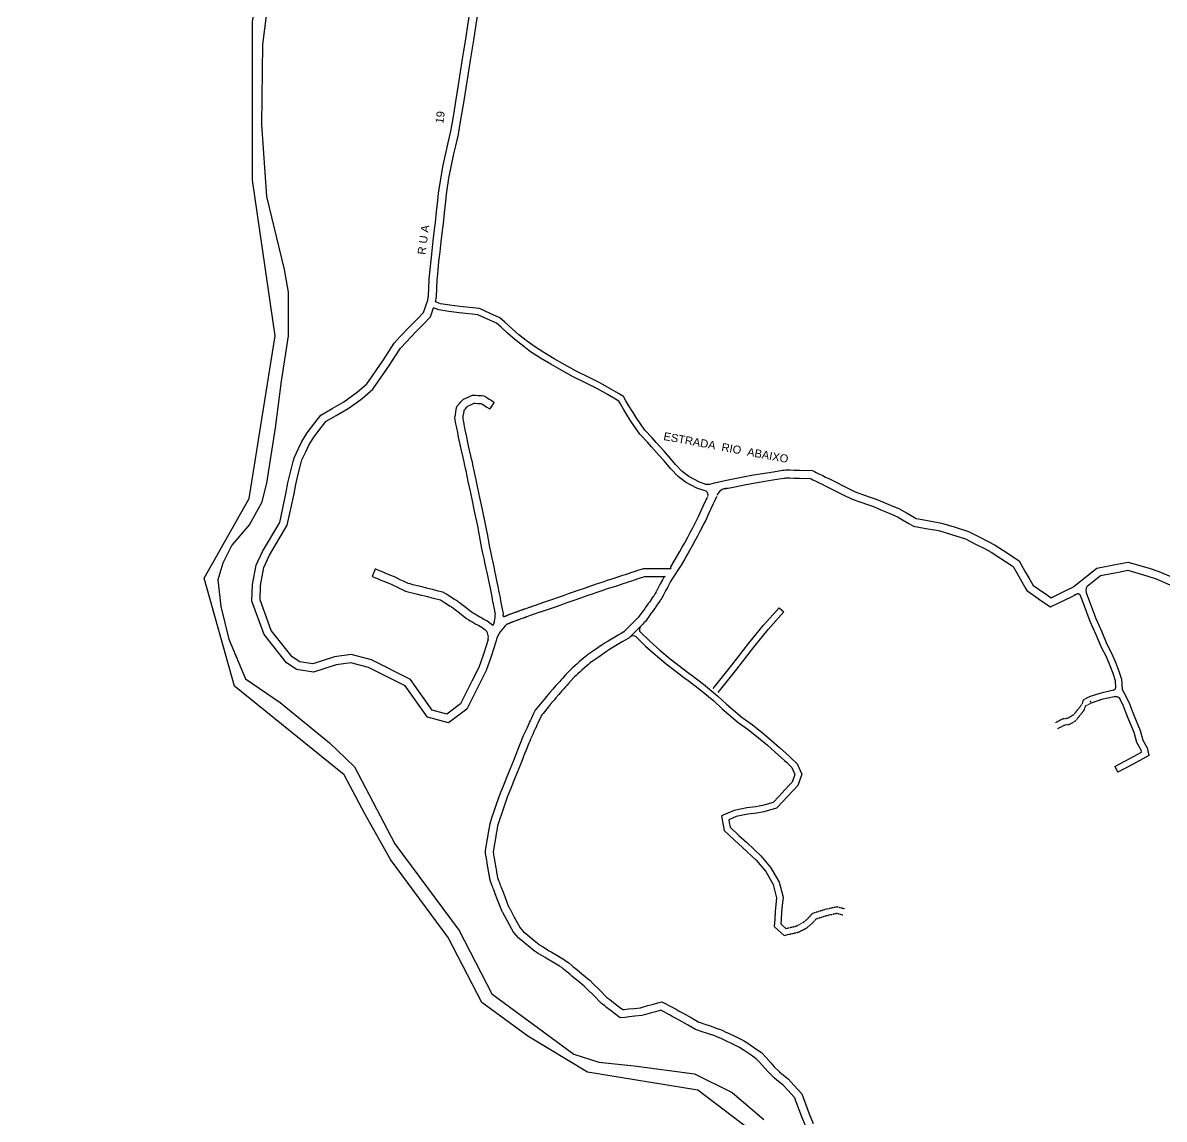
# Model space of a CAD drawing. Header units: millimetres. Extents: x 583 to 26013, y 350 to 21391.
# Drawn here: x 6857 to 8284, y 3850 to 5220 of the extents above; entities that cross this region are included whole.
import ezdxf

# ---------------------------------------------------------------- set-up
doc = ezdxf.new("R2010")
doc.units = ezdxf.units.MM
doc.linetypes.add('HIDDEN', pattern=[0.375, 0.25, -0.125])
doc.layers.add('divisa municipio', color=40, linetype='Continuous')
doc.layers.add('RIOS', color=140, linetype='Continuous')
doc.styles.add('EU', font='arial.ttf', dxfattribs={"height": 10})

msp = doc.modelspace()

# ---------------------------------------------------------------- linework, layer by layer
at = {"color": 0, "linetype": 'Continuous'}
for p, q in [((7446.27416, 4746.13256), (7440.93701, 4737.67591)), ((7297.67665, 4537.65147), (7293.85188, 4528.41182)), ((7802.38657, 4489.35829, -632.41656), (7808.34457, 4484.01954, -632.41656)), ((8221.88761, 4290.65472, -656.51598), (8225.70963, 4283.62676, -656.51598))]:
    msp.add_line(p, q, dxfattribs=at)
for points in [[(7448.27271, 4446.83571), (7442.63856, 4428.19333), (7436.49048, 4410.80833), (7427.57938, 4393.14822), (7420.47101, 4379.0277), (7412.23778, 4362.65299), (7389.42996, 4345.5467), (7362.99401, 4352.39525), (7335.22259, 4391.66723), (7289.36096, 4414.56554), (7267.26196, 4420.52844), (7248.99535, 4418.05484), (7220.70757, 4408.78933), (7199.43758, 4412.15393), (7195.36832, 4414.84617), (7186.98008, 4420.39586), (7159.12363, 4455.73499), (7143.81218, 4497.5729), (7144.52312, 4518.30741), (7148.90383, 4542.42951), (7156.76665, 4559.53338), (7178.45017, 4595.99866), (7186.60751, 4633.69569), (7188.69926, 4645.25332), (7191.72121, 4658.71172), (7195.28047, 4671.85784), (7196.84258, 4677.62752), (7201.99041, 4688.36477), (7206.15414, 4697.04942), (7212.6084, 4708.03466), (7222.41439, 4720.54396), (7229.82711, 4730.00022), (7243.8498, 4738.08803), (7258.4701, 4746.52053), (7269.19825, 4754.4337), (7275.08809, 4758.77809), (7287.27252, 4769.08962), (7293.41136, 4777.80424), (7299.97445, 4787.12112), (7307.17502, 4797.84998), (7314.58116, 4809.52496), (7321.2692, 4820.06792), (7329.06716, 4828.16233), (7341.07852, 4840.63031), (7350.00178, 4849.87579), (7358.18166, 4858.35104), (7363.31495, 4873.7184), (7364.20451, 4879.01224), (7365.21453, 4899.4398), (7366.27069, 4912.22457), (7367.48296, 4923.07873), (7368.85904, 4935.39956), (7370.31722, 4947.91453), (7371.97501, 4961.80031), (7373.03888, 4970.71138), (7374.47572, 4984.02748), (7375.8388, 4998.08678), (7376.75147, 5007.50041), (7379.97136, 5028.00015), (7382.77831, 5042.33922), (7386.29734, 5058.89258), (7388.6383, 5068.82593), (7391.93627, 5082.8201), (7393.79235, 5093.63651), (7395.88058, 5105.80584), (7398.66831, 5122.05151), (7400.62319, 5134.96691), (7403.44053, 5153.58042), (7407.32701, 5177.85871), (7408.13367, 5182.78168), (7410.954, 5199.99378), (7414.07631, 5219.63708), (7416.94532, 5237.68673)], [(7373.04726, 4871.29096), (7374.16336, 4877.93306), (7375.19418, 4898.78105), (7376.22489, 4911.25774), (7377.42117, 4921.96876), (7378.7946, 4934.26591), (7380.24838, 4946.74314), (7381.9045, 4960.61485), (7382.97509, 4969.58221), (7384.42382, 4983.00856), (7385.79213, 4997.12178), (7386.67625, 5006.24097), (7389.82113, 5026.26315), (7392.57653, 5040.33884), (7396.0559, 5056.7057), (7398.37166, 5066.53209), (7401.74019, 5080.82566), (7403.64829, 5091.94524), (7405.73653, 5104.11457), (7408.54094, 5120.45745), (7410.51057, 5133.47036), (7413.32154, 5152.04177), (7417.19838, 5176.25986), (7418.00207, 5181.16467), (7420.82626, 5198.40036), (7423.95233, 5218.06728), (7426.80374, 5236.00626)], [(7438.70032, 4449.7287), (7433.13334, 4431.30855), (7427.27532, 4414.74376), (7418.65155, 4397.6531), (7411.53894, 4383.52416), (7404.35866, 4369.24361), (7387.27949, 4356.43392), (7369.04532, 4361.15771), (7341.93703, 4399.49194), (7292.93248, 4423.95949), (7267.91926, 4430.70872), (7246.74949, 4427.84198), (7219.88731, 4419.04342), (7203.14455, 4421.69188), (7200.88606, 4423.18611), (7193.83843, 4427.84885), (7167.96567, 4460.67143), (7153.87311, 4499.17876), (7154.49229, 4517.23701), (7158.51724, 4539.40009), (7165.63189, 4554.87647), (7187.879, 4592.28956), (7196.41732, 4631.74718), (7198.50214, 4643.26657), (7201.43057, 4656.30847), (7204.93294, 4669.24447), (7206.25572, 4674.13016), (7211.00762, 4684.04159), (7214.98936, 4692.34664), (7220.89138, 4702.39195), (7230.28452, 4714.3746), (7236.50182, 4722.30588), (7248.846, 4729.42559), (7263.95348, 4738.13907), (7275.13424, 4746.38608), (7281.29301, 4750.92885), (7294.7102, 4762.28365), (7301.58663, 4772.04534), (7308.21479, 4781.4546), (7315.55021, 4792.38437), (7323.02543, 4804.16825), (7329.17209, 4813.8578), (7336.26887, 4821.22436), (7348.28024, 4833.69234), (7357.19712, 4842.93122), (7366.9492, 4853.03544), (7370.59569, 4863.95179)]]:
    msp.add_lwpolyline(points, dxfattribs=at)
for points, elevation in [([(7711.4091, 4635.03315), (7699.80321, 4638.89658), (7685.25218, 4646.40437), (7676.08724, 4653.48235), (7667.26262, 4662.70732), (7658.1654, 4673.48738), (7652.62016, 4679.72462), (7643.06577, 4690.47129), (7637.93504, 4695.99852), (7628.51039, 4706.12644), (7617.2897, 4722.49342), (7613.08866, 4729.01229), (7607.97962, 4737.58406), (7604.18721, 4743.94683), (7602.01548, 4747.59048), (7597.84775, 4750.06404), (7589.02416, 4755.30087), (7575.65885, 4762.91988), (7561.46202, 4769.72326), (7545.1993, 4777.95504), (7527.9795, 4787.48784), (7517.33129, 4793.5426), (7504.11853, 4801.26472), (7491.96742, 4809.11722), (7483.28905, 4815.79794), (7472.2146, 4824.3232), (7463.12999, 4832.4694), (7454.52827, 4840.1826), (7449.25926, 4844.90733), (7438.14886, 4849.84859), (7425.85527, 4855.31605), (7419.04504, 4855.99672), (7402.61066, 4857.63931), (7389.68093, 4859.30259), (7377.32352, 4861.5144), (7370.59569, 4863.95179)], -656.51598), ([(7710.15798, 4643.76982), (7702.96526, 4646.26719), (7689.56655, 4653.18042), (7681.45272, 4659.44664), (7673.21579, 4668.05725), (7664.21275, 4678.72572), (7658.59894, 4685.04008), (7648.98747, 4695.85096), (7643.79493, 4701.44478), (7634.77224, 4711.14074), (7623.95248, 4726.9229), (7619.889, 4733.22833), (7614.85157, 4741.67995), (7611.05916, 4748.04272), (7607.84665, 4753.43255), (7601.93081, 4756.94362), (7593.04697, 4762.21621), (7579.37316, 4770.01109), (7564.99753, 4776.90014), (7548.94437, 4785.02585), (7531.89414, 4794.46478), (7521.32696, 4800.47346), (7508.31004, 4808.08112), (7496.58631, 4815.65744), (7488.16905, 4822.13715), (7477.33221, 4830.47949), (7468.47086, 4838.4255), (7459.86913, 4846.1387), (7453.66178, 4851.70486), (7441.39978, 4857.15827), (7427.93085, 4863.14846), (7419.84066, 4863.95706), (7403.51901, 4865.58838), (7390.89676, 4867.21211), (7379.40584, 4869.26882), (7373.09184, 4871.55629)], -656.51598), ([(7444.6258, 4467.17426), (7445.4534, 4468.50068), (7446.16061, 4469.63415), (7446.88736, 4470.79894), (7446.99166, 4471.93091), (7447.22221, 4474.43295), (7447.47264, 4477.15085), (7447.72308, 4479.86874), (7447.87238, 4481.48912), (7447.73094, 4482.22173), (7447.06507, 4485.67053), (7446.28385, 4489.71676), (7445.47731, 4493.89419), (7444.48314, 4499.04209), (7444.29888, 4499.99536), (7443.2719, 4505.30838), (7442.55725, 4509.00557), (7441.61508, 4513.87986), (7440.07257, 4521.37259), (7438.78284, 4527.3908), (7437.4917, 4533.41555), (7436.41646, 4538.42981), (7434.80162, 4545.94338), (7434.11114, 4549.15605), (7432.33761, 4557.40794), (7431.09536, 4563.18789), (7429.36276, 4572.61511), (7428.07266, 4579.63458), (7427.33586, 4583.64358), (7426.24689, 4589.56872), (7421.9371, 4609.93468), (7418.76416, 4624.81155), (7416.23881, 4636.78481), (7414.10175, 4646.87482), (7411.20112, 4660.37031), (7410.53158, 4663.48543), (7409.36542, 4668.91114), (7408.74709, 4671.63837), (7404.73771, 4689.3224), (7401.96197, 4702.4919), (7400.83742, 4708.15031), (7399.68984, 4713.92464), (7399.03347, 4717.38424), (7398.68695, 4719.22998), (7398.23669, 4721.6283), (7397.76955, 4724.11657), (7397.29426, 4726.64822), (7397.9623, 4730.48702), (7398.62627, 4734.3024), (7399.0666, 4736.83264), (7399.75009, 4740.7602), (7403.06837, 4744.46689), (7404.88667, 4746.49803), (7406.06794, 4747.81756), (7407.89968, 4749.86371), (7411.14415, 4751.31794), (7413.85456, 4752.53279), (7416.34523, 4753.64915), (7419.26284, 4754.95687), (7423.2704, 4754.7684), (7426.46239, 4754.61828), (7428.06802, 4754.54277), (7429.39264, 4754.48047), (7430.52061, 4754.42743), (7433.34122, 4754.29478), (7435.95254, 4752.64672), (7437.06684, 4751.94347), (7440.17047, 4749.98471), (7442.56108, 4748.47595), (7445.43565, 4746.66176), (7446.08251, 4746.25351), (7446.21423, 4746.17038), (7446.27416, 4746.13256)], -753.08962), ([(7457.70978, 4479.26465), (7457.96072, 4481.98811), (7457.84607, 4482.58195), (7457.54961, 4484.11744), (7456.88374, 4487.56625), (7456.10252, 4491.61248), (7455.29597, 4495.7899), (7454.30172, 4500.93826), (7454.11714, 4501.89318), (7453.09016, 4507.20619), (7452.37551, 4510.90339), (7451.42187, 4515.83703), (7449.85902, 4523.42856), (7448.56082, 4529.48628), (7447.26969, 4535.51103), (7446.19419, 4540.52651), (7444.57836, 4548.04463), (7443.88788, 4551.25731), (7442.11436, 4559.50919), (7440.90357, 4565.14276), (7439.19803, 4574.42271), (7437.90793, 4581.44218), (7437.17113, 4585.45118), (7436.05796, 4591.50803), (7431.71879, 4612.01278), (7428.54655, 4626.88637), (7426.02354, 4638.84856), (7423.88163, 4648.96151), (7420.97785, 4662.47166), (7420.30831, 4665.58677), (7419.13033, 4671.06744), (7418.49958, 4673.84948), (7414.50703, 4691.45928), (7411.7589, 4704.4978), (7410.6456, 4710.09958), (7409.50648, 4715.8313), (7408.86, 4719.23881), (7408.51525, 4721.07513), (7408.06499, 4723.47345), (7407.59784, 4725.96173), (7407.45629, 4726.71569), (7407.81424, 4728.77255), (7408.47821, 4732.58793), (7408.91853, 4735.11816), (7409.111, 4736.22414), (7410.51901, 4737.79697), (7412.33732, 4739.82811), (7413.51858, 4741.14764), (7413.93125, 4741.60862), (7415.23426, 4742.19264), (7417.94466, 4743.40749), (7420.43534, 4744.52385), (7421.17603, 4744.85584), (7422.80063, 4744.77944), (7425.99261, 4744.62932), (7427.59824, 4744.55381), (7428.92286, 4744.49152), (7430.05083, 4744.43847), (7430.23559, 4744.42978), (7430.61539, 4744.19008), (7431.72969, 4743.48682), (7434.83332, 4741.52806), (7437.22393, 4740.01931), (7440.0985, 4738.20511), (7440.74536, 4737.79686), (7440.87708, 4737.71373), (7440.93701, 4737.67591)], -753.08962), ([(7721.65082, 4645.54133), (7738.71882, 4649.06958), (7757.37851, 4652.69166), (7770.55711, 4655.24978), (7795.49224, 4659.29835), (7806.71417, 4661.0036), (7808.1666, 4661.22431), (7810.1903, 4661.53182), (7813.45753, 4661.46731), (7815.97595, 4661.41758), (7821.12007, 4661.316), (7827.96977, 4661.18075), (7843.59873, 4660.87215), (7845.76019, 4659.81134), (7846.72527, 4659.33769), (7848.90525, 4658.26779), (7852.77183, 4656.37013), (7856.87291, 4654.35739), (7860.42946, 4652.61189), (7864.50501, 4650.61167), (7867.08979, 4649.3431), (7890.06639, 4637.84142), (7894.86676, 4635.42414), (7897.53144, 4634.08232), (7906.59696, 4630.94206), (7917.36957, 4627.21048), (7923.84047, 4624.96899), (7933.46186, 4620.97062), (7939.65347, 4618.39757), (7946.64286, 4615.49298), (7951.92992, 4613.29583), (7955.0923, 4611.54235), (7961.39296, 4607.95997), (7969.67169, 4603.19904), (7973.75742, 4600.84942), (7973.90276, 4600.82285), (7976.63501, 4600.32339), (7987.61067, 4598.31705), (8000.93344, 4595.88165), (8005.43638, 4595.05852), (8020.96128, 4590.21118), (8039.15909, 4584.52929), (8052.41154, 4577.72471), (8064.34085, 4571.59951), (8072.49279, 4567.41383), (8082.56137, 4560.76039), (8090.90337, 4555.24789), (8099.1664, 4549.78758), (8102.30863, 4547.71116), (8109.99181, 4534.27879), (8114.31839, 4526.71472), (8119.42363, 4517.78932), (8119.48917, 4517.67475), (8126.15203, 4513.01511), (8136.41412, 4505.83836), (8142.23201, 4501.76965), (8148.1807, 4504.67997), (8163.18603, 4512.02113), (8169.37058, 4515.04684), (8170.06634, 4515.38723), (8171.18736, 4516.27636), (8185.30746, 4527.47556), (8199.57649, 4538.7929), (8224.70317, 4543.69562), (8238.67935, 4546.34393), (8265.81492, 4538.10045), (8276.84262, 4534.75036), (8294.5595, 4527.18596)], -753.08962), ([(7733.99172, 4637.88098), (7740.68385, 4639.26436), (7759.28406, 4642.87489), (7772.31163, 4645.4037), (7797.04477, 4649.41947), (7808.21649, 4651.11709), (7809.66892, 4651.3378), (7810.84752, 4651.51689), (7813.26011, 4651.46925), (7815.77853, 4651.41953), (7820.92265, 4651.31795), (7827.77235, 4651.1827), (7841.18389, 4650.91788), (7841.35436, 4650.83422), (7842.31944, 4650.36057), (7844.49942, 4649.29067), (7848.366, 4647.39301), (7852.46708, 4645.38027), (7856.02363, 4643.63477), (7860.09918, 4641.63455), (7862.64865, 4640.38331), (7885.57946, 4628.90455), (7890.3692, 4626.49263), (7893.62885, 4624.8512), (7903.32381, 4621.49291), (7914.09642, 4617.76133), (7920.28189, 4615.61871), (7929.62433, 4611.73626), (7935.81593, 4609.16321), (7942.80533, 4606.25862), (7947.57278, 4604.27741), (7950.1962, 4602.82276), (7956.42898, 4599.27898), (7964.68646, 4594.53027), (7970.26511, 4591.3221), (7972.10457, 4590.98585), (7974.83682, 4590.4864), (7985.81247, 4588.48005), (7999.13524, 4586.04466), (8003.03819, 4585.3312), (8017.98088, 4580.66565), (8035.3571, 4575.24028), (8047.84388, 4568.82884), (8059.77319, 4562.70364), (8067.43723, 4558.76848), (8077.04823, 4552.41741), (8085.39022, 4546.90492), (8093.65326, 4541.4446), (8094.80994, 4540.68025), (8101.31148, 4529.31372), (8105.63806, 4521.74965), (8110.7433, 4512.82425), (8111.92157, 4510.7643), (8120.42101, 4504.82027), (8130.6831, 4497.64352), (8141.33162, 4490.19653), (8152.57532, 4495.69736), (8167.58066, 4503.03852), (8173.7652, 4506.06423), (8171.2054, 4504.81188), (8175.52184, 4506.9507)], -753.08962), ([(7724.20328, 4628.27384), (7724.00445, 4627.83791), (7722.30249, 4624.10644), (7719.97316, 4618.99952), (7716.7572, 4611.9487), (7714.23973, 4606.42928), (7710.70754, 4598.77709), (7708.425, 4594.37978), (7705.80157, 4589.32576), (7703.28997, 4584.48719), (7700.2728, 4578.67464), (7697.18678, 4572.72943), (7693.30895, 4565.6795), (7690.12038, 4560.08757), (7687.09742, 4554.78606), (7684.1641, 4549.64175), (7679.99022, 4542.40241), (7679.99022, 4542.40241), (7667.84501, 4524.05556), (7666.7644, 4522.00869), (7665.40036, 4519.42492), (7662.76406, 4514.43127), (7660.61905, 4510.3682), (7658.38779, 4506.14177), (7657.57814, 4504.60815), (7656.35717, 4502.29539), (7655.87432, 4501.38078), (7655.38343, 4500.45094), (7654.83683, 4499.60971), (7654.38868, 4498.97754), (7653.7855, 4498.1267), (7652.04645, 4495.67358), (7650.65047, 4493.70441), (7648.42238, 4490.56146), (7647.07766, 4488.6646), (7645.79373, 4486.85349), (7644.19305, 4484.59556), (7643.26534, 4483.28693), (7642.27868, 4481.89514), (7640.59934, 4479.52627), (7639.23918, 4477.60761), (7637.92987, 4475.7607), (7635.35792, 4472.13271), (7633.45931, 4470.21987), (7632.0796, 4468.82981), (7631.22365, 4467.96745), (7629.09583, 4465.82368), (7629.09583, 4465.82368), (7629.09583, 4465.82368), (7614.69553, 4451.31544), (7610.08512, 4448.57816), (7606.52089, 4446.46202), (7594.01357, 4439.03622), (7590.6074, 4437.01392), (7586.82592, 4434.44163), (7576.1373, 4427.17089), (7568.77485, 4422.16271), (7567.99576, 4421.57539), (7566.51939, 4420.28118), (7564.30498, 4418.33999), (7562.63995, 4416.88039), (7559.31293, 4413.96386), (7556.07202, 4411.12282), (7554.16826, 4409.45395), (7550.78285, 4406.48623), (7548.81641, 4404.76242), (7547.18028, 4403.16158), (7546.07488, 4401.93614), (7542.69255, 4398.18649), (7539.4511, 4394.59302), (7537.27137, 4392.17658), (7535.66631, 4390.3972), (7533.54938, 4388.05038), (7530.99856, 4385.22254), (7527.13039, 4380.93429), (7523.62647, 4376.80805), (7521.5975, 4374.35828), (7519.57962, 4371.9219), (7516.45986, 4368.15511), (7513.80511, 4364.94977), (7507.44218, 4357.2672), (7505.92424, 4355.43443), (7505.1963, 4354.24856), (7504.64931, 4353.04951), (7503.26052, 4350.00514), (7501.96306, 4347.16099), (7500.89396, 4344.81742), (7499.78432, 4342.38499), (7498.67857, 4339.96108), (7497.34573, 4337.03936), (7496.14118, 4334.39888), (7494.55296, 4330.91735), (7493.0799, 4327.68826), (7491.84571, 4324.9828), (7490.75802, 4322.48837), (7489.84282, 4320.15941), (7488.20396, 4315.98896), (7487.09112, 4313.15707), (7486.03821, 4310.47768), (7484.88341, 4307.53902), (7483.65489, 4304.41276), (7482.26001, 4300.86317), (7480.64693, 4296.7583), (7479.32804, 4293.40206), (7475.29708, 4283.2453), (7471.54744, 4274.04496), (7467.7186, 4264.65028), (7462.7921, 4252.56234), (7458.40923, 4240.19677), (7456.27663, 4233.86256), (7452.62106, 4223.00484), (7450.54037, 4216.8248), (7449.56242, 4210.9539), (7448.8926, 4206.93277), (7448.31784, 4203.48232), (7447.5368, 4198.79349), (7445.93073, 4189.15171), (7445.42623, 4186.12307), (7445.15654, 4184.50401), (7445.08884, 4184.09764), (7445.11555, 4183.94092), (7445.35621, 4182.52885), (7445.53539, 4181.47751), (7445.75266, 4180.2027), (7446.09257, 4178.20823), (7446.32246, 4176.85933), (7446.47116, 4175.98686), (7446.68608, 4174.72578), (7446.99434, 4172.91706), (7447.2422, 4171.46271), (7447.46934, 4170.12999), (7447.68893, 4168.84153), (7448.04844, 4166.73207), (7448.22913, 4165.67189), (7448.41745, 4164.56693), (7448.86604, 4161.93477), (7449.31235, 4159.31603), (7449.84392, 4156.19704), (7449.93529, 4155.66093), (7450.09094, 4154.74763), (7450.16024, 4154.34102), (7450.24049, 4153.87016), (7450.28148, 4153.62967), (7450.39925, 4152.93864), (7450.50564, 4152.31435), (7450.61291, 4151.68498), (7450.64651, 4151.4878), (7450.66845, 4151.43087), (7450.70662, 4151.33182), (7450.80261, 4151.08275), (7450.85204, 4150.95448), (7451.0228, 4150.51138), (7451.25653, 4149.90489), (7451.48636, 4149.30848), (7451.72834, 4148.68057), (7451.92094, 4148.18081), (7452.10111, 4147.71329), (7452.8663, 4145.7277), (7453.53477, 4143.99311), (7454.18333, 4142.31016), (7454.83328, 4140.62362), (7455.07478, 4139.99695), (7455.58827, 4138.6645), (7456.68809, 4135.81058), (7459.55236, 4128.37812), (7462.74089, 4120.10426), (7464.04795, 4116.7126), (7464.30641, 4116.04192), (7464.42921, 4115.81302), (7464.66534, 4115.37287), (7464.88215, 4114.96872), (7464.95474, 4114.83341), (7465.31543, 4114.16109), (7465.58125, 4113.66558), (7465.7573, 4113.33743), (7471.56475, 4102.51223), (7478.67257, 4089.26311), (7483.14319, 4084.25513), (7483.14319, 4084.25513), (7485.88572, 4082.12145), (7490.92336, 4077.97786), (7498.32363, 4071.89095), (7502.60261, 4068.37138), (7503.23041, 4067.855), (7506.59405, 4065.82693), (7515.15522, 4060.66506), (7517.67818, 4059.14386), (7524.65633, 4054.93646), (7532.98609, 4049.91411), (7536.55361, 4047.76311), (7539.55917, 4045.2822), (7543.46164, 4042.06095), (7545.1355, 4040.67927), (7547.60926, 4038.63734), (7549.96912, 4036.68941), (7552.43473, 4034.65419), (7555.5389, 4032.09189), (7557.88295, 4030.15702), (7559.69239, 4028.66343), (7562.83881, 4026.06625), (7565.73882, 4023.67246), (7570.56059, 4018.87186), (7577.00355, 4012.40575), (7587.07003, 4002.30309), (7590.72861, 3999.50651), (7592.93641, 3997.81889), (7597.49514, 3994.33425), (7602.78715, 3990.28909), (7606.93969, 3987.11493), (7608.62024, 3987.28777), (7614.36044, 3987.87814), (7621.15081, 3988.57652), (7629.16665, 3989.40093), (7633.06176, 3990.50443), (7638.46157, 3992.03422), (7645.27321, 3993.96399), (7650.89961, 3995.55797), (7655.72908, 3996.92618), (7660.21538, 3994.53679), (7664.67878, 3992.1596), (7667.8046, 3990.4948), (7671.13521, 3988.72093), (7673.58943, 3987.41382), (7677.60673, 3985.27423), (7682.54196, 3982.55139), (7692.75622, 3976.79961), (7702.21218, 3971.47484), (7703.7923, 3970.92693), (7708.44934, 3969.3121), (7716.20702, 3966.62212), (7725.18438, 3963.50922), (7729.33483, 3962.07005), (7731.14685, 3961.21672), (7736.00086, 3958.93085), (7739.13152, 3957.45655), (7749.60976, 3952.52209), (7758.05759, 3948.5438), (7763.22992, 3944.99229), (7773.16818, 3938.16833), (7780.32164, 3933.2565), (7785.61282, 3927.49785), (7791.85574, 3920.57437), (7796.38214, 3915.55453), (7802.76563, 3909.16618), (7805.8874, 3906.67102), (7814.23691, 3899.99743), (7820.93685, 3892.63608), (7830.72355, 3881.88326), (7832.39333, 3877.39326), (7840.05581, 3856.90732), (7845.13257, 3844.83228)], -753.08962), ([(7666.97323, 4537.60295), (7667.24629, 4540.56538), (7671.36516, 4547.46345), (7675.48893, 4554.61589), (7678.41043, 4559.73945), (7681.43339, 4565.04096), (7684.58395, 4570.56626), (7688.36676, 4577.44342), (7691.39729, 4583.28172), (7694.41446, 4589.09427), (7696.92605, 4593.93284), (7699.54948, 4598.98686), (7701.72526, 4603.17848), (7705.15084, 4610.59971), (7707.65891, 4616.09853), (7710.87487, 4623.14935), (7712.65682, 4627.05618), (7711.62795, 4624.80044), (7712.90528, 4627.60091)], -753.08962), ([(7444.6258, 4467.17426), (7440.89043, 4469.94904), (7437.07031, 4472.78677), (7436.52701, 4473.14065), (7434.36245, 4474.35538), (7432.16714, 4475.58736), (7429.74315, 4476.94768), (7428.47058, 4477.66184), (7424.48692, 4479.89743), (7421.62597, 4481.50296), (7420.31506, 4482.31754), (7417.83847, 4484.05684), (7414.3318, 4486.64531), (7411.32597, 4488.99733), (7409.65212, 4490.30709), (7406.97815, 4492.39944), (7404.28643, 4494.50567), (7401.84943, 4496.41258), (7400.83389, 4497.06955), (7398.42435, 4498.6283), (7396.69921, 4499.74431), (7394.75483, 4501.00215), (7391.71963, 4502.96565), (7388.51692, 4505.03751), (7385.84695, 4506.76474), (7384.52969, 4507.61688), (7383.56834, 4508.23879), (7380.14163, 4509.12777), (7376.62716, 4510.03951), (7371.20309, 4511.44665), (7365.59263, 4512.90215), (7362.03489, 4513.82512), (7357.74978, 4514.89), (7352.82387, 4516.10502), (7344.77004, 4518.09156), (7341.22894, 4518.965), (7338.86911, 4519.62237), (7336.41453, 4520.65928), (7333.0285, 4522.29671), (7329.04299, 4524.22088), (7325.29178, 4526.03193), (7321.73075, 4527.69423), (7317.4855, 4529.45156), (7314.48968, 4530.69168), (7311.05659, 4532.11282), (7307.64733, 4533.52409), (7304.23987, 4534.93461), (7302.12746, 4535.80905), (7298.3869, 4537.35746), (7297.67665, 4537.65147)], -753.08962), ([(7458.8734, 4478.192), (7459.10804, 4478.29009), (7459.29584, 4478.3686), (7459.71283, 4478.54292), (7460.00468, 4478.66492), (7460.66781, 4478.94214), (7461.07869, 4479.1139), (7461.56521, 4479.31728), (7461.94511, 4479.4761), (7462.31371, 4479.63019), (7462.61752, 4479.75719), (7462.95496, 4479.89826), (7463.22787, 4480.01235), (7463.67094, 4480.19757), (7464.10384, 4480.37853), (7465.03996, 4480.76987), (7465.69258, 4481.04269), (7466.23095, 4481.26775), (7466.88516, 4481.54124), (7468.33603, 4482.0782), (7469.3803, 4482.45094), (7470.40423, 4482.81642), (7471.00209, 4483.02982), (7471.86913, 4483.3393), (7472.42232, 4483.53675), (7473.0952, 4483.77693), (7473.69055, 4483.98943), (7474.18389, 4484.16553), (7474.67816, 4484.34195), (7475.78035, 4484.73536), (7477.09929, 4485.20614), (7478.35054, 4485.65276), (7479.62427, 4486.1074), (7480.93316, 4486.5746), (7481.17511, 4486.66096), (7481.5443, 4486.79274), (7481.79944, 4486.88381), (7482.16148, 4487.01303), (7482.41096, 4487.10208), (7482.63917, 4487.18354), (7482.904, 4487.27807), (7483.19125, 4487.3806), (7483.39213, 4487.4523), (7483.56036, 4487.51235), (7483.7051, 4487.56401), (7483.90607, 4487.63574), (7484.16821, 4487.72931), (7486.17254, 4488.44473), (7488.5616, 4489.29748), (7489.96622, 4489.79884), (7490.96645, 4490.15586), (7491.99956, 4490.52462), (7493.63479, 4491.07678), (7495.0067, 4491.54002), (7496.9262, 4492.18817), (7499.53674, 4493.06965), (7499.91073, 4493.19594), (7502.4147, 4494.04144), (7508.4147, 4496.06742), (7518.35995, 4499.44814), (7526.84826, 4502.48643), (7533.10904, 4504.72741), (7539.13784, 4506.88535), (7545.41708, 4509.13293), (7551.48764, 4511.23349), (7559.18157, 4513.87363), (7565.86417, 4516.16673), (7570.7405, 4517.84002), (7574.12986, 4519.00306), (7577.10205, 4520.02295), (7579.53999, 4520.82131), (7582.4916, 4521.78788), (7587.79188, 4523.52357), (7595.11456, 4525.92153), (7598.89846, 4527.16065), (7602.24701, 4528.2572), (7605.77428, 4529.41554), (7608.9203, 4530.45783), (7611.75495, 4531.39696), (7615.27003, 4532.56151), (7617.28984, 4533.23068), (7620.04779, 4534.1444), (7621.67751, 4534.68433), (7624.95728, 4535.77093), (7627.24129, 4536.52763), (7630.33526, 4537.55267), (7632.80289, 4538.37021), (7637.26308, 4538.37654), (7643.54504, 4538.38546), (7646.81867, 4538.39011), (7649.38462, 4538.39376), (7653.36595, 4538.39941), (7657.01758, 4538.4046), (7665.96788, 4538.42436)], -88.25712), ([(8187.13639, 4516.16266), (8191.52158, 4519.64073), (8203.88224, 4529.44446), (8226.5916, 4533.87551), (8238.12527, 4536.061), (8262.9082, 4528.53222), (8273.41584, 4525.34012), (8290.63284, 4517.98915)], -753.08962), ([(7293.85188, 4528.41182), (7294.56213, 4528.11781), (7298.30269, 4526.5694), (7300.4151, 4525.69496), (7303.82256, 4524.28444), (7307.23182, 4522.87317), (7310.66491, 4521.45203), (7313.66073, 4520.21191), (7317.70146, 4518.53924), (7321.0028, 4516.99816), (7324.69526, 4515.21548), (7328.67498, 4513.29411), (7332.2894, 4511.54623), (7335.56813, 4510.16116), (7338.68922, 4509.29173), (7342.37524, 4508.38254), (7350.42907, 4506.396), (7355.34651, 4505.18308), (7359.57339, 4504.13266), (7363.0815, 4503.22257), (7368.69196, 4501.76707), (7374.11603, 4500.35993), (7377.6305, 4499.44819), (7379.49329, 4498.96494), (7380.41532, 4498.36846), (7383.0853, 4496.64123), (7386.288, 4494.56937), (7389.32321, 4492.60587), (7391.26758, 4491.34804), (7392.99273, 4490.23203), (7395.40226, 4488.67327), (7396.04069, 4488.26027), (7398.12394, 4486.63015), (7400.81566, 4484.52392), (7403.48964, 4482.43157), (7405.16349, 4481.12181), (7408.27994, 4478.68323), (7411.99462, 4475.94122), (7414.79814, 4473.97232), (7416.53754, 4472.89148), (7419.59299, 4471.17679), (7423.57665, 4468.9412), (7424.84922, 4468.22705), (7427.27321, 4466.86673), (7429.46852, 4465.63475), (7431.34547, 4464.58142), (7431.35438, 4464.57562), (7434.92728, 4461.92153), (7434.92728, 4461.92153)], -753.08962), ([(7660.05309, 4528.40721), (7657.92111, 4526.67732), (7656.55706, 4524.09356), (7653.92077, 4519.09991), (7651.77575, 4515.03684), (7649.54449, 4510.81041), (7648.73485, 4509.27678), (7647.51388, 4506.96403), (7647.03103, 4506.04941), (7646.75145, 4505.51985), (7646.56177, 4505.22791), (7646.23068, 4504.76089), (7645.6275, 4503.91004), (7643.88845, 4501.45693), (7642.49247, 4499.48776), (7640.26438, 4496.34481), (7638.91966, 4494.44795), (7637.63573, 4492.63683), (7636.03505, 4490.3789), (7635.10734, 4489.07027), (7634.12068, 4487.67848), (7632.44134, 4485.30961), (7631.08118, 4483.39096), (7629.77187, 4481.54404), (7627.67808, 4478.59053), (7626.36189, 4477.26448), (7624.98218, 4475.87443), (7624.12623, 4475.01206), (7621.99841, 4472.86829), (7619.60152, 4470.45344), (7611.64948, 4462.4418), (7608.49527, 4459.26394), (7604.97994, 4457.17683), (7601.41571, 4455.06069), (7588.9084, 4447.63489), (7585.23752, 4445.45543), (7581.2015, 4442.71), (7570.51289, 4435.43926), (7562.94937, 4430.29431), (7561.68137, 4429.33843), (7559.92745, 4427.80091), (7557.71304, 4425.85972), (7556.04802, 4424.40013), (7552.72099, 4421.48359), (7549.48008, 4418.64255), (7547.57632, 4416.97368), (7544.19091, 4414.00596), (7542.01858, 4412.10166), (7539.96379, 4410.0912), (7538.64947, 4408.63415), (7535.26714, 4404.8845), (7532.02569, 4401.29103), (7529.84596, 4398.87459), (7528.2409, 4397.09521), (7526.12398, 4394.74839), (7523.57315, 4391.92055), (7519.60476, 4387.52119), (7515.96418, 4383.23402), (7513.89598, 4380.73689), (7511.87811, 4378.30051), (7508.75835, 4374.53372), (7506.10359, 4371.32838), (7499.74067, 4363.64581), (7497.77169, 4361.26847), (7496.3529, 4358.95712), (7495.55128, 4357.1999), (7494.16248, 4354.15552), (7492.86502, 4351.31137), (7491.79592, 4348.9678), (7490.68629, 4346.53538), (7489.58053, 4344.11147), (7488.24769, 4341.18975), (7487.04314, 4338.54926), (7485.45492, 4335.06774), (7483.98186, 4331.83865), (7482.71281, 4329.05678), (7481.51809, 4326.31687), (7480.53565, 4323.81683), (7478.8968, 4319.64637), (7477.78396, 4316.81449), (7476.73104, 4314.13509), (7475.57624, 4311.19643), (7474.34772, 4308.07017), (7472.95285, 4304.52059), (7471.33977, 4300.41571), (7470.02705, 4297.0752), (7466.01929, 4286.97687), (7462.287, 4277.8191), (7458.45815, 4268.42442), (7453.44413, 4256.12171), (7448.95727, 4243.46277), (7446.79935, 4237.05337), (7443.14378, 4226.19564), (7440.80776, 4219.25723), (7439.69834, 4212.597), (7439.02852, 4208.57588), (7438.45376, 4205.12543), (7437.67272, 4200.4366), (7436.06664, 4190.79482), (7435.56214, 4187.76618), (7435.29245, 4186.14712), (7435.05932, 4184.7476), (7434.94789, 4184.07863), (7435.11599, 4183.09232), (7435.25769, 4182.26086), (7435.49835, 4180.84878), (7435.67753, 4179.79744), (7435.8948, 4178.52263), (7436.23471, 4176.52816), (7436.46461, 4175.17926), (7436.6133, 4174.30679), (7436.82823, 4173.04571), (7437.13648, 4171.23699), (7437.38435, 4169.78265), (7437.61148, 4168.44992), (7437.83107, 4167.16146), (7438.19059, 4165.052), (7438.37127, 4163.99182), (7438.55959, 4162.88687), (7439.00819, 4160.2547), (7439.4545, 4157.63596), (7439.98606, 4154.51698), (7440.07743, 4153.98086), (7440.23309, 4153.06756), (7440.30238, 4152.66095), (7440.38263, 4152.1901), (7440.42362, 4151.9496), (7440.54139, 4151.25857), (7440.64779, 4150.63429), (7440.75505, 4150.00492), (7440.8429, 4149.48947), (7440.9564, 4148.82349), (7441.03534, 4148.61864), (7441.06291, 4148.54712), (7441.09249, 4148.47034), (7441.1264, 4148.38236), (7441.14729, 4148.32814), (7441.19854, 4148.19516), (7441.23704, 4148.09526), (7441.26245, 4148.02933), (7441.29136, 4147.9543), (7441.33737, 4147.83492), (7441.37554, 4147.73587), (7441.47152, 4147.4868), (7441.52096, 4147.35853), (7441.69172, 4146.91543), (7441.92544, 4146.30894), (7442.15528, 4145.71253), (7442.39726, 4145.08462), (7442.58985, 4144.58486), (7442.77002, 4144.11734), (7443.53522, 4142.13175), (7444.20368, 4140.39716), (7444.85224, 4138.71421), (7445.50219, 4137.02767), (7445.74369, 4136.401), (7446.25718, 4135.06855), (7447.35701, 4132.21463), (7450.22128, 4124.78217), (7453.40981, 4116.50831), (7454.71686, 4113.11665), (7455.01078, 4112.35397), (7455.19958, 4111.86405), (7455.40876, 4111.47413), (7455.6172, 4111.08559), (7455.85333, 4110.64544), (7456.07015, 4110.2413), (7456.14274, 4110.10599), (7456.50342, 4109.43367), (7456.76925, 4108.93816), (7456.94529, 4108.61), (7462.75275, 4097.7848), (7470.42188, 4083.48939), (7476.01369, 4077.29329)], -753.08962), ([(7462.73035, 4468.96574), (7462.96499, 4469.06383), (7463.15278, 4469.14233), (7463.56978, 4469.31665), (7463.86163, 4469.43866), (7464.52476, 4469.71587), (7464.93563, 4469.88763), (7465.42216, 4470.09102), (7465.80206, 4470.24984), (7466.17065, 4470.40392), (7466.47446, 4470.53093), (7466.81191, 4470.67199), (7467.08482, 4470.78608), (7467.52789, 4470.9713), (7467.96079, 4471.15227), (7468.89691, 4471.54361), (7469.54952, 4471.81643), (7470.08789, 4472.04149), (7470.55065, 4472.23494), (7471.75241, 4472.6797), (7472.74196, 4473.03291), (7473.76589, 4473.39839), (7474.36375, 4473.61179), (7475.23079, 4473.92127), (7475.78397, 4474.11872), (7476.45686, 4474.3589), (7477.0522, 4474.5714), (7477.54555, 4474.7475), (7478.03982, 4474.92392), (7479.142, 4475.31733), (7480.46095, 4475.78811), (7481.7122, 4476.23473), (7482.98592, 4476.68937), (7484.29482, 4477.15657), (7484.53676, 4477.24293), (7484.90596, 4477.37471), (7485.16109, 4477.46578), (7485.52313, 4477.595), (7485.77261, 4477.68405), (7486.00083, 4477.76551), (7486.26566, 4477.86004), (7486.5529, 4477.96257), (7486.75379, 4478.03427), (7486.92202, 4478.09432), (7487.06676, 4478.14598), (7487.26773, 4478.21771), (7487.52987, 4478.31128), (7489.5342, 4479.02671), (7491.92325, 4479.87945), (7493.32788, 4480.38082), (7494.3281, 4480.73783), (7495.28022, 4481.07768), (7496.83397, 4481.60233), (7498.20588, 4482.06557), (7500.12538, 4482.71371), (7502.73592, 4483.5952), (7503.10991, 4483.72148), (7505.61388, 4484.56698), (7511.62352, 4486.59622), (7521.6544, 4490.00605), (7530.21827, 4493.07139), (7536.47905, 4495.31237), (7542.50785, 4497.47031), (7548.73718, 4499.70003), (7554.74549, 4501.77905), (7562.42725, 4504.41501), (7569.10985, 4506.70811), (7573.98618, 4508.3814), (7577.37555, 4509.54444), (7580.28109, 4510.54147), (7582.65209, 4511.3179), (7585.6037, 4512.28447), (7590.90397, 4514.02015), (7598.22665, 4516.41812), (7602.01055, 4517.65723), (7605.3591, 4518.75379), (7608.90676, 4519.91882), (7612.06523, 4520.96523), (7614.89988, 4521.90436), (7618.41495, 4523.06892), (7620.43477, 4523.73809), (7623.19272, 4524.6518), (7624.82244, 4525.19173), (7628.10221, 4526.27834), (7630.38622, 4527.03504), (7633.48019, 4528.06008), (7634.4232, 4528.3725), (7637.27728, 4528.37655), (7643.55924, 4528.38547), (7646.83287, 4528.39012), (7649.39883, 4528.39377), (7653.38015, 4528.39942), (7657.03179, 4528.40461), (7658.86387, 4528.40721)], -88.25712), ([(8179.48642, 4502.97914), (8190.67574, 4472.69393), (8198.06287, 4455.88812), (8204.63643, 4440.17034), (8210.84912, 4428.35113), (8215.68842, 4417.19888), (8219.25186, 4407.38477), (8222.0995, 4398.43366), (8222.748, 4389.0883)], -656.51598), ([(8186.99062, 4505.75168), (8198.09643, 4475.69252), (8205.41559, 4459.04133), (8211.88131, 4443.58139), (8218.06922, 4431.80932), (8223.12462, 4420.15909), (8226.82652, 4409.96363), (8230.00443, 4399.97438), (8230.99724, 4387.10257), (8235.14122, 4379.42499), (8240.0762, 4369.36872), (8245.54884, 4355.20519), (8253.64541, 4336.0122), (8256.68426, 4323.88353), (8262.30497, 4314.26626), (8264.51918, 4304.52535), (8244.58926, 4293.8941), (8225.70963, 4283.62676)], -656.51598), ([(7719.88381, 4388.51344), (7743.21399, 4417.62761), (7764.71741, 4445.17393), (7782.7709, 4467.46738), (7802.38657, 4489.35829)], -632.41656), ([(7726.12669, 4383.5108), (7749.48874, 4412.66473), (7770.9795, 4440.19484), (7788.86224, 4462.27743), (7808.34457, 4484.01954)], -632.41656), ([(7623.91757, 4452.78851), (7635.31584, 4441.4511), (7648.15439, 4430.2968), (7661.32999, 4419.24063), (7684.63959, 4401.20339), (7688.80009, 4398.12824), (7702.87927, 4387.46855), (7720.75099, 4372.80829), (7731.44394, 4362.77863), (7751.20962, 4345.70518), (7763.8139, 4336.9797), (7776.48544, 4326.85695), (7787.83329, 4317.38913), (7797.54604, 4308.5882), (7808.98956, 4298.45021), (7811.45416, 4296.09549), (7818.19657, 4289.65368), (7822.19116, 4280.80667), (7818.78044, 4271.31216), (7814.53792, 4266.9294), (7805.8431, 4257.72287), (7801.93143, 4253.47875), (7794.98843, 4245.93651), (7781.66905, 4242.18778), (7773.19996, 4240.62851), (7762.14041, 4239.0137), (7746.2386, 4236.04955), (7730.44175, 4229.17793), (7732.19713, 4219.50719), (7733.73721, 4211.02256), (7746.48763, 4198.76779), (7756.8402, 4189.76198), (7773.62799, 4173.82571), (7785.66697, 4159.5616), (7794.9979, 4143.33212), (7799.21226, 4126.86295), (7798.37852, 4117.98938), (7797.60272, 4109.73233), (7796.98443, 4100.26736), (7796.3764, 4090.95935), (7801.27123, 4086.46069), (7808.60517, 4079.72034), (7814.82954, 4081.19497)], -632.41656), ([(7628.11731, 4459.89474), (7640.7663, 4447.31329), (7653.34941, 4436.38091), (7666.35112, 4425.47067), (7689.46567, 4407.58435), (7693.59233, 4404.53422), (7707.83255, 4393.7526), (7726.03018, 4378.825), (7736.79743, 4368.72564), (7756.11512, 4352.03916), (7768.59285, 4343.40129), (7781.54515, 4333.05426), (7793.08389, 4323.42717), (7802.88455, 4314.54658), (7814.40718, 4304.33851), (7816.9806, 4301.87981), (7824.84769, 4294.36347), (7830.81449, 4281.14851), (7825.72688, 4266.98601), (7820.32026, 4261.40067), (7811.69269, 4252.26533), (7807.81398, 4248.05698), (7799.33854, 4238.85003), (7783.48088, 4234.3869), (7774.5026, 4232.73388), (7763.45182, 4231.12035), (7748.59716, 4228.3514), (7739.44514, 4224.37027), (7740.06851, 4220.93596), (7741.14646, 4214.99732), (7751.88808, 4204.67326), (7762.22195, 4195.68372), (7779.45642, 4179.32343), (7792.24414, 4164.17218), (7802.47752, 4146.37307), (7807.30726, 4127.49904), (7806.34344, 4117.24101), (7805.57828, 4109.09729), (7804.96742, 4099.74589), (7804.60897, 4094.25861), (7806.68469, 4092.35089), (7810.89247, 4088.48367), (7812.98529, 4088.97949)], -632.41656), ([(8220.16649, 4386.28856), (8203.09272, 4382.14414), (8189.73959, 4377.74657)], -656.51598), ([(8221.08091, 4377.82867), (8205.19062, 4374.41237), (8192.24201, 4370.14803)], -656.51598), ([(8221.88761, 4290.65472), (8240.79556, 4300.93746), (8255.36416, 4308.70881), (8254.77686, 4311.29251), (8249.2015, 4320.83218), (8246.035, 4333.47034), (8238.13047, 4352.20808), (8232.74009, 4366.1587), (8228.02765, 4375.76151), (8228.02765, 4375.76151)], -656.51598), ([(7835.90125, 3840.9873), (7830.75975, 3853.21632), (7823.02377, 3873.89877), (7822.02532, 3876.58357), (7813.54135, 3885.90506), (7807.37461, 3892.68058), (7799.64388, 3898.85958), (7796.08627, 3901.70311), (7789.12717, 3908.6675), (7784.42908, 3913.87774), (7778.21752, 3920.76645), (7773.72575, 3925.65507), (7767.50773, 3929.92458), (7757.56947, 3936.74855), (7753.06461, 3939.84174), (7745.3493, 3943.47507), (7734.87106, 3948.40953), (7731.7404, 3949.88383), (7726.88639, 3952.16971), (7725.55586, 3952.79629), (7721.90824, 3954.0611), (7712.93088, 3957.174), (7705.1732, 3959.86398), (7700.51616, 3961.47882), (7698.0878, 3962.32085), (7687.84955, 3968.08614), (7677.67318, 3973.81658), (7672.84071, 3976.48273), (7668.88862, 3978.58759), (7666.4344, 3979.8947), (7663.10379, 3981.66857), (7659.97796, 3983.33337), (7655.51457, 3985.71056), (7654.58151, 3986.2075), (7653.62537, 3985.93663), (7647.99898, 3984.34264), (7641.18733, 3982.41288), (7635.78753, 3980.88309), (7631.05527, 3979.54242), (7622.17389, 3978.62899), (7615.38353, 3977.93061), (7609.64332, 3977.34024), (7604.01763, 3976.76165), (7596.71424, 3982.3443), (7591.42222, 3986.38946), (7586.8635, 3989.8741), (7584.65569, 3991.56172), (7580.46184, 3994.76746), (7569.91981, 4005.34738), (7563.49094, 4011.79934), (7559.01357, 4016.25706), (7556.47296, 4018.35418), (7553.32654, 4020.95136), (7551.5171, 4022.44495), (7549.17305, 4024.37982), (7546.06888, 4026.94213), (7543.60327, 4028.97734), (7541.24341, 4030.92527), (7538.76965, 4032.96721), (7537.09579, 4034.34888), (7533.19332, 4037.57013), (7530.7575, 4039.58076), (7527.82263, 4041.35031), (7519.49287, 4046.37266), (7512.51472, 4050.58006), (7509.99176, 4052.10125), (7501.43059, 4057.26313), (7497.44177, 4059.66815), (7496.25016, 4060.64828), (7491.97118, 4064.16785), (7484.57091, 4070.25475), (7479.53327, 4074.39834), (7476.01369, 4077.29329), (7476.01369, 4077.29329)], -753.08962)]:
    msp.add_lwpolyline(points, dxfattribs=dict(at, elevation=elevation))
at = {"color": 0, "linetype": 'HIDDEN'}
for points, elevation in [([(8189.73959, 4377.74657), (8182.69844, 4374.12465), (8180.41742, 4368.24838), (8174.53479, 4360.78063), (8170.00277, 4355.13171), (8162.52943, 4350.82944), (8156.6468, 4350.14738), (8147.82285, 4345.63524)], -656.51598), ([(8192.24201, 4370.14803), (8185.20086, 4366.52611), (8182.91984, 4360.64984), (8177.03721, 4353.18208), (8172.50518, 4347.53316), (8165.03184, 4343.2309), (8159.14922, 4342.54883), (8150.32527, 4338.03669)], -656.51598), ([(7813.09631, 4089.00496), (7823.8353, 4091.3882), (7832.09222, 4095.61985), (7838.60781, 4101.06072), (7844.55777, 4107.60961), (7859.94127, 4112.4332), (7874.70766, 4115.74259), (7884.02187, 4113.16126)], -632.41656), ([(7814.82954, 4081.19497), (7826.57057, 4083.80059), (7836.53503, 4088.90735), (7844.15843, 4095.27331), (7849.02061, 4100.62491), (7862.01641, 4104.69982), (7874.50199, 4107.49805), (7881.88529, 4105.45184)], -632.41656)]:
    msp.add_lwpolyline(points, dxfattribs=dict(at, elevation=elevation))
at = {"color": 0, "linetype": 'Continuous'}
for centre, radius, start, end in [((7712.8608, 4664.40118, -656.51598), 20.80765, 262.53643939, 294.98883499), ((7707.42872, 4630.35262, -656.51598), 6.14417, 340.05040363, 49.62173535), ((7737.9737, 4624.43648, -753.08962), 14.15049, 92.57569314, 159.17113891), ((8174.28292, 4501.74938, -656.51598), 5.34684, 13.29694095, 76.60215014), ((8195.21957, 4510.84297, -656.51598), 9.67662, 146.65036276, 211.74527228), ((7458.55668, 4479.0159), 0.88268, 163.6313933, 291.02811364), ((7492.21899, 4433.91304), 45.80689, 130.07275578, 163.61370692), ((7633.80537, 4462.00119, -753.08962), 6.06557, 140.9355632, 200.32105647), ((7427.75195, 4453.02095), 11.43266, 343.26360023, 51.1254459), ((7620.00977, 4447.80823, -873.76268), 6.33041, 51.88034575, 125.65032647), ((8219.79089, 4389.22491, -656.51598), 2.96027, 277.28935605, 357.35499996), ((8222.85051, 4371.06953, -656.51598), 6.98695, 42.18563068, 104.67119164)]:
    msp.add_arc(centre, radius, start, end, dxfattribs=at)
msp.add_point((8191.61641, 4372.04766), dxfattribs=at)
at = {"layer": 'divisa municipio', "color": 0, "linetype": 'Continuous'}
for p, q in [((7169.16651, 5290.90241), (7156.80951, 5193.31941)), ((7156.80951, 5193.31941), (7155.57351, 5093.26641)), ((7155.57351, 5093.26641), (7161.75251, 5003.09441)), ((7161.75251, 5003.09441), (7183.99551, 4911.93441)), ((7183.99551, 4911.93441), (7188.93851, 4883.52441)), ((7188.93851, 4883.52441), (7188.93851, 4829.17441)), ((7188.93851, 4829.17441), (7180.28851, 4772.35341)), ((7180.28851, 4772.35341), (7172.87451, 4714.29841)), ((7172.87451, 4714.29841), (7161.75251, 4645.12541)), ((7161.75251, 4645.12541), (7155.57351, 4620.42041)), ((7155.57351, 4620.42041), (7140.74451, 4593.24541)), ((7140.74451, 4593.24541), (7118.50051, 4567.30541)), ((7118.50051, 4567.30541), (7107.37851, 4545.07141)), ((7107.37851, 4545.07141), (7101.19951, 4524.07241)), ((7101.19951, 4524.07241), (7104.90751, 4490.72141)), ((7104.90751, 4490.72141), (7114.79351, 4449.95941)), ((7114.79351, 4449.95941), (7135.80151, 4400.54941)), ((7135.80151, 4400.54941), (7179.05251, 4370.90441)), ((7179.05251, 4370.90441), (7240.84051, 4320.26041)), ((7240.84051, 4320.26041), (7271.73451, 4290.61441)), ((7271.73451, 4290.61441), (7322.40151, 4194.26641)), ((7322.40151, 4194.26641), (7402.72551, 4085.81341)), ((7402.72551, 4085.81341), (7443.50551, 4006.75941)), ((7443.50551, 4006.75941), (7546.07351, 3931.41041)), ((7546.07351, 3931.41041), (7576.96751, 3921.52841)), ((7576.96751, 3921.52841), (7621.45451, 3916.58741)), ((7621.45451, 3916.58741), (7696.83651, 3906.70541)), ((7696.83651, 3906.70541), (7743.79551, 3883.23641)), ((7743.79551, 3883.23641), (7783.33951, 3849.88541))]:
    msp.add_line(p, q, dxfattribs=at)
at = {"layer": 'RIOS', "lineweight": 30, "flags": 128}
msp.add_lwpolyline([(7777.27321, 3828.59391), (7700.72332, 3886.37082), (7562.79338, 3908.97023), (7488.52719, 3953.832), (7431.00716, 3996.08764), (7389.09858, 4077.32944), (7316.965, 4174.72379), (7284.60842, 4231.75747), (7259.1085, 4280.24794), (7121.77143, 4391.31847), (7084.00105, 4526.15202), (7140.22743, 4625.78235), (7172.75216, 4829.27902), (7144.26994, 5023.56329), (7144.27408, 5222.07942), (7174.7667, 5394.93165), (7196.2409, 5493.16142), (7185.21308, 5600.79233), (7163.94322, 5691.64098), (7103.56143, 5805.94776), (7064.18327, 5945.55959), (7010.61787, 6067.05532), (6949.16548, 6155.81139), (6799.67979, 6163.73552)], dxfattribs=at)

# ---------------------------------------------------------------- texts
at = {"color": 0, "linetype": 'Continuous', "lineweight": 20, "style": 'EU'}
for s, rotation, p in [('R U A                                 19', 82.22930694, (7360.37249, 4929.98862)), ('ESTRADA  RIO  ABAIXO ', 349.45456123, (7657.29757, 4699.04604, -656.51598))]:
    msp.add_text(s, height=10, rotation=rotation, dxfattribs=at).set_placement(p)

doc.saveas('drawing.dxf')
